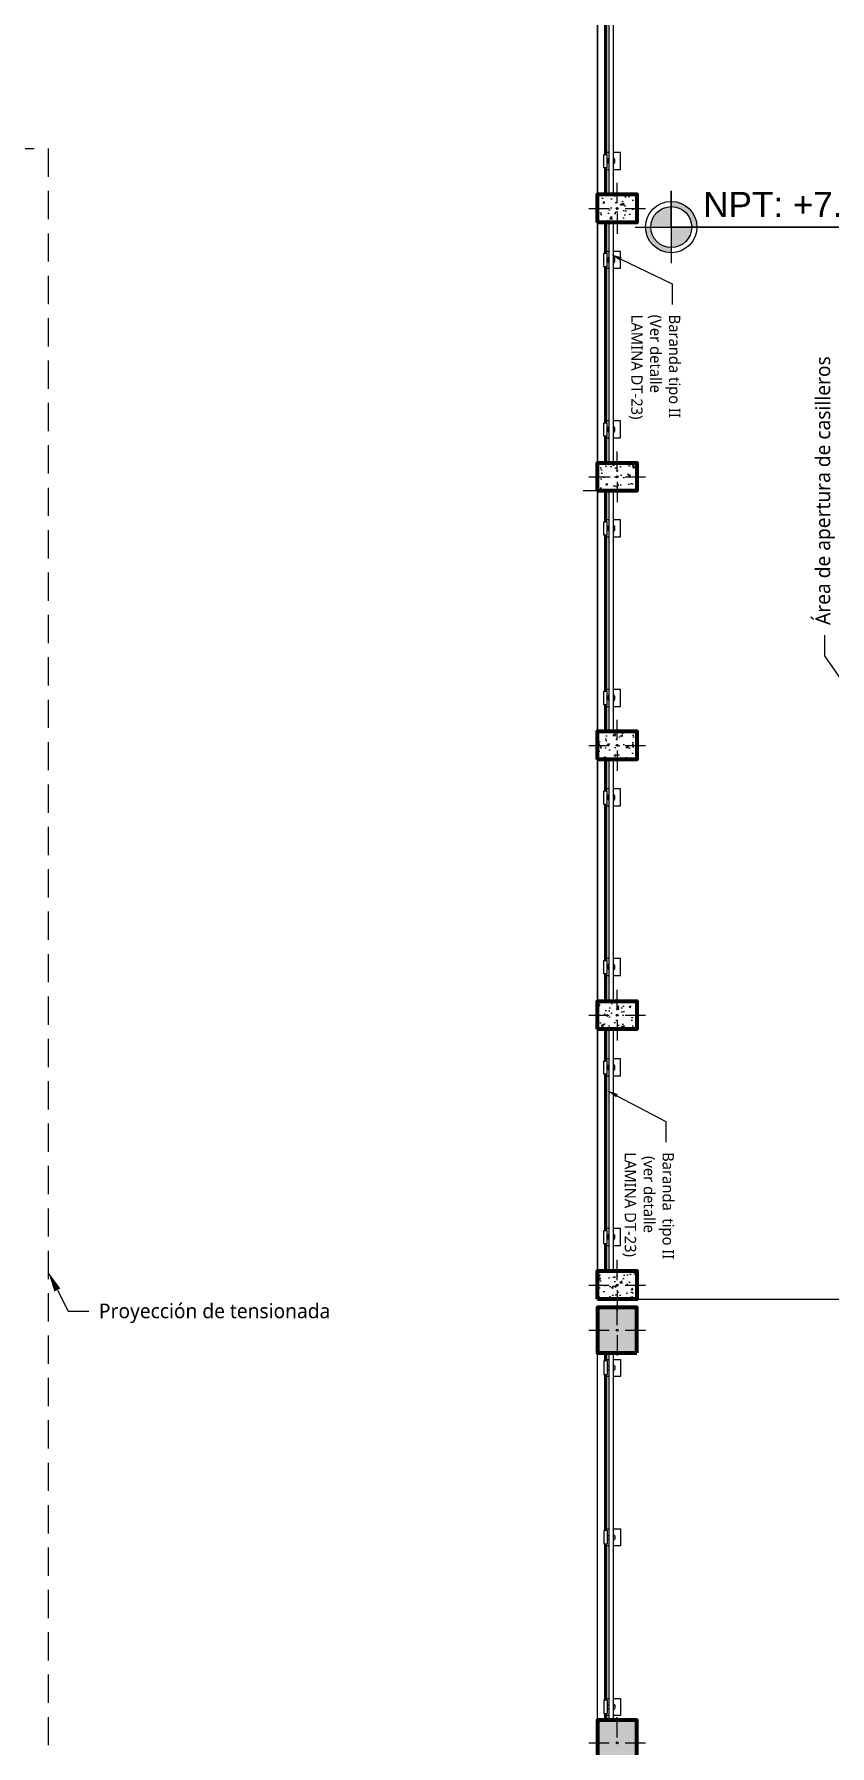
# Model space of a CAD drawing. Header units: millimetres. Extents: x 1 to 121, y 0 to 90.
# Drawn here: x 88.9 to 95.93, y 32.66 to 47.8 of the extents above; entities that cross this region are included whole.
import ezdxf
from ezdxf import colors
from ezdxf.entities.mleader import LeaderData, LeaderLine
from ezdxf.math import Vec2, Vec3

# ---------------------------------------------------------------- set-up
doc = ezdxf.new("R2010")
doc.units = ezdxf.units.MM
doc.linetypes.add('DASHED2', pattern=[0.375, 0.25, -0.125])
doc.linetypes.add('HIDDEN2', pattern=[0.1875, 0.125, -0.0625])
for name, color, linetype, lineweight in [('A-FLOR-HRAL', 11, 'Continuous', 9), ('barandas tipo 1', 200, 'Continuous', 20), ('COLUMNAS 50', 32, 'Continuous', 70), ('Cotas varias El', 253, 'Continuous', 13), ('GRAFO 0 BLANCO', 7, 'Continuous', 0), ('GRAFO01', 7, 'Continuous', 0), ('Letras El', 9, 'Continuous', 5), ('letras sr', 7, 'Continuous', 5), ('Proyeccciones', 1, 'DASHED2', 18), ('proyecciones', 1, 'DASHED2', 5), ('TEXTO 100', 7, 'Continuous', 20)]:
    doc.layers.add(name, color=color, linetype=linetype, lineweight=lineweight)
doc.styles.add('Generales', font='trebuc.ttf', dxfattribs={"height": 0.1})
doc.styles.add('JOS', font='arial.ttf', dxfattribs={"height": 1})

# ---------------------------------------------------------------- blocks, each defined once
blk = doc.blocks.new('columna pasillos')
at = {"layer": 'GRAFO 0 BLANCO'}
h = blk.add_hatch(dxfattribs=at)
h.set_pattern_fill('AR-CONC', color=256, scale=0.024, angle=-90)
h.set_pattern_definition([(320, (0, 0), (-0.015060515, -0.17214244), [0.018, -0.198]), (265, (0, 0), (0.18052611, 0.03330032), [0.0144, -0.1584]), (10.45144, (-0.00126, -0.01435), (0.1654656, -0.13884213), [0.01529765, -0.16827411]), (316.1842, (0.048, -7e-10), (-0.03972463, -0.25613792), [0.027, -0.297]), (6.63563, (0.0447, -0.02134), (0.23378846, -0.22431887), [0.02294648, -0.2524113]), (261.18416, (0.048, -7e-10), (0.23378846, -0.22431887), [0.0216, -0.2376]), (291, (0.036, -0.024), (-0.096628536, -0.14325769), [0.018, -0.198]), (236, (0.036, -0.024), (0.17403601, -0.05839568), [0.0144, -0.1584]), (341.45144, (0.02795, -0.03594), (0.07740747, -0.20165337), [0.01529765, -0.16827411]), (307.5, (0, 0), (0.079894525, -0.002918366), [0, -0.15648, 0, -0.1608, 0, -0.159]), (277.5, (0, 0), (0.09465881, -0.06313669), [0, -0.09168, 0, -0.15288, 0, -0.0606]), (237.5, (7e-10, 0.05352), (-0.005413171, -0.128117385), [0, -0.06, 0, -0.1872, 0, -0.2484]), (227.5, (1e-09, 0.07752), (0.024025194, -0.13996468), [0, -0.078, 0, -0.12432, 0, -0.1764])])
h.paths.add_polyline_path([(-235.535, 35.024), (-235.785, 35.024), (-235.785, 34.674), (-235.535, 34.674)])
h.paths.add_polyline_path([(-235.651, 34.849, -1), (-235.668, 34.849, -1)], flags=16)
at = {"layer": 'COLUMNAS 50', "color": 1, "linetype": 'Continuous', "lineweight": 9}
for p, q in [((-235.66, 35.099), (-235.66, 34.919)), ((-235.705, 34.849), (-235.885, 34.849)), ((-235.615, 34.849), (-235.435, 34.849)), ((-235.66, 34.779), (-235.66, 34.599))]:
    blk.add_line(p, q, dxfattribs=at)
at = {"layer": 'COLUMNAS 50', "linetype": 'Continuous'}
blk.add_lwpolyline([(-235.785, 35.024), (-235.535, 35.024), (-235.535, 34.674), (-235.785, 34.674)], close=True, dxfattribs=at)
at = {"layer": 'COLUMNAS 50', "color": 1, "linetype": 'Continuous', "lineweight": 9}
blk.add_circle((-235.66, 34.849), 0.00871, dxfattribs=at)
blk.add_point((-235.66, 34.849), dxfattribs=at)
blk = doc.blocks.new('Barandilla - 50 x 12mm-V29-Nivel 2')
at = {"layer": 'A-FLOR-HRAL'}
for p, q in [((-27, 93), (-88, 93)), ((-88, 93), (-88, 18)), ((-88, 18), (-88, -57)), ((34, 93), (13, 93)), ((25, 3), (25, 34)), ((27, 79), (57, 79)), ((27, 79), (27, -40)), ((57, 79), (57, -40)), ((-88, -57), (-27, -57)), ((13, -57), (34, -57)), ((57, -40), (27, -40))]:
    blk.add_line(p, q, dxfattribs=at)
for centre, radius, start, end in [((-1, 18), 39.4, 144.0345, 215.4043), ((-19, -78), 120, 93.5416, 96.3187), ((-19, -78), 120, 68.282, 74.197), ((-18, 114), 120, 285.3258, 291.1568), ((-18, 114), 120, 263.1201, 266.0119)]:
    blk.add_arc(centre, radius, start, end, dxfattribs=at)
blk = doc.blocks.new('Barandilla - 50 x 12mm-V8-Nivel 2')
at = {"layer": 'A-FLOR-HRAL'}
for p, q in [((-27, 93), (-88, 93)), ((-88, 93), (-88, 18)), ((-88, 18), (-88, -57)), ((34, 93), (13, 93)), ((25, 3), (25, 34)), ((27, 79), (57, 79)), ((27, 79), (27, -40)), ((57, 79), (57, -40)), ((-88, -57), (-27, -57)), ((13, -57), (34, -57)), ((57, -40), (27, -40))]:
    blk.add_line(p, q, dxfattribs=at)
for centre, radius, start, end in [((-1, 18), 39.4, 144.0345, 215.4043), ((-19, -78), 120, 93.584, 96.3187), ((-19, -78), 120, 68.282, 74.1525), ((-18, 114), 120, 285.3761, 291.1568), ((-18, 114), 120, 263.1201, 265.9625)]:
    blk.add_arc(centre, radius, start, end, dxfattribs=at)
blk = doc.blocks.new('Barandilla - Barandilla-594491-Nivel 2')
at = {"layer": 'A-FLOR-HRAL'}
for p, q in [((109974, 53579), (109974, 53300)), ((109982, 53579), (109982, 53300)), ((109984, 53579), (109984, 53300)), ((109992, 53579), (109992, 53300)), ((110013, 53579), (110013, 51441)), ((110053, 51441), (110053, 53579)), ((109974, 53181), (109974, 51800)), ((109982, 53181), (109982, 51800)), ((109984, 53181), (109984, 51800)), ((109992, 53181), (109992, 51800)), ((109974, 51681), (109974, 51441)), ((109982, 51681), (109982, 51441)), ((109984, 51681), (109984, 51441)), ((109992, 51681), (109992, 51441))]:
    blk.add_line(p, q, dxfattribs=at)
at = {"rotation": 180}
for name, p in [('Barandilla - 50 x 12mm-V8-Nivel 2', (110026, 53260)), ('Barandilla - 50 x 12mm-V29-Nivel 2', (110026, 51760))]:
    blk.add_blockref(name, p, dxfattribs=at)
blk = doc.blocks.new('Barandilla - 50 x 12mm-V30-Nivel 2')
at = {"layer": 'A-FLOR-HRAL'}
for p, q in [((-27, 93), (-88, 93)), ((-88, 93), (-88, 18)), ((-88, 18), (-88, -57)), ((34, 93), (13, 93)), ((25, 3), (25, 34)), ((27, 79), (57, 79)), ((27, 79), (27, -40)), ((57, 79), (57, -40)), ((-88, -57), (-27, -57)), ((13, -57), (34, -57)), ((57, -40), (27, -40))]:
    blk.add_line(p, q, dxfattribs=at)
for centre, radius, start, end in [((-1, 18), 39.4, 144.0345, 215.4043), ((-19, -78), 120, 93.5416, 96.3187), ((-19, -78), 120, 68.282, 74.197), ((-18, 114), 120, 285.3258, 291.1568), ((-18, 114), 120, 263.1201, 266.0119)]:
    blk.add_arc(centre, radius, start, end, dxfattribs=at)
blk = doc.blocks.new('Barandilla - Barandilla-594566-Nivel 2')
at = {"layer": 'A-FLOR-HRAL'}
for p, q in [((109974, 55966), (109974, 55687)), ((109982, 55966), (109982, 55687)), ((109984, 55966), (109984, 55687)), ((109992, 55966), (109992, 55687)), ((110013, 55966), (110013, 53829)), ((110053, 53829), (110053, 55966)), ((109974, 55568), (109974, 54187)), ((109982, 55568), (109982, 54187)), ((109984, 55568), (109984, 54187)), ((109992, 55568), (109992, 54187)), ((109974, 54068), (109974, 53829)), ((109982, 54068), (109982, 53829)), ((109984, 54068), (109984, 53829)), ((109992, 54068), (109992, 53829))]:
    blk.add_line(p, q, dxfattribs=at)
at = {"rotation": 180}
for name, p in [('Barandilla - 50 x 12mm-V8-Nivel 2', (110026, 55648)), ('Barandilla - 50 x 12mm-V30-Nivel 2', (110026, 54148))]:
    blk.add_blockref(name, p, dxfattribs=at)
blk = doc.blocks.new('Barandilla - 50 x 12mm-V31-Nivel 2')
at = {"layer": 'A-FLOR-HRAL'}
for p, q in [((-27, 93), (-88, 93)), ((-88, 93), (-88, 18)), ((-88, 18), (-88, -57)), ((34, 93), (13, 93)), ((25, 3), (25, 34)), ((27, 79), (57, 79)), ((27, 79), (27, -40)), ((57, 79), (57, -40)), ((-88, -57), (-27, -57)), ((13, -57), (34, -57)), ((57, -40), (27, -40))]:
    blk.add_line(p, q, dxfattribs=at)
for centre, radius, start, end in [((-1, 18), 39.4, 144.0345, 215.4043), ((-19, -78), 120, 93.5424, 96.3187), ((-19, -78), 120, 68.282, 74.1963), ((-18, 114), 120, 285.3265, 291.1568), ((-18, 114), 120, 263.1201, 266.0112)]:
    blk.add_arc(centre, radius, start, end, dxfattribs=at)
blk = doc.blocks.new('Barandilla - Barandilla-594679-Nivel 2')
at = {"layer": 'A-FLOR-HRAL'}
for p, q in [((109974, 58341), (109974, 58068)), ((109982, 58341), (109982, 58068)), ((109984, 58341), (109984, 58068)), ((109992, 58341), (109992, 58068)), ((110013, 58341), (110013, 56216)), ((110053, 56216), (110053, 58341)), ((109974, 57949), (109974, 56568)), ((109982, 57949), (109982, 56568)), ((109984, 57949), (109984, 56568)), ((109992, 57949), (109992, 56568)), ((109974, 56449), (109974, 56216)), ((109982, 56449), (109982, 56216)), ((109984, 56449), (109984, 56216)), ((109992, 56449), (109992, 56216))]:
    blk.add_line(p, q, dxfattribs=at)
at = {"rotation": 180}
for name, p in [('Barandilla - 50 x 12mm-V8-Nivel 2', (110026, 58029)), ('Barandilla - 50 x 12mm-V31-Nivel 2', (110026, 56529))]:
    blk.add_blockref(name, p, dxfattribs=at)
blk = doc.blocks.new('Barandilla - Barandilla-594743-Nivel 2')
at = {"layer": 'A-FLOR-HRAL'}
for p, q in [((109974, 60716), (109974, 60443)), ((109982, 60716), (109982, 60443)), ((109984, 60716), (109984, 60443)), ((109992, 60716), (109992, 60443)), ((110013, 60716), (110013, 58591)), ((110053, 58591), (110053, 60716)), ((109974, 60324), (109974, 58945)), ((109982, 60324), (109982, 58945)), ((109984, 60324), (109984, 58945)), ((109992, 60324), (109992, 58945)), ((109974, 58824), (109974, 58591)), ((109982, 58824), (109982, 58591)), ((109984, 58824), (109984, 58591)), ((109992, 58824), (109992, 58591))]:
    blk.add_line(p, q, dxfattribs=at)
at = {"rotation": 180}
for name, p in [('Barandilla - 50 x 12mm-V8-Nivel 2', (110026, 60404)), ('Barandilla - 50 x 12mm-V31-Nivel 2', (110026, 58904))]:
    blk.add_blockref(name, p, dxfattribs=at)
blk = doc.blocks.new('Barandilla - Barandilla-594816-Nivel 2')
at = {"layer": 'A-FLOR-HRAL'}
for p, q in [((109974, 63091), (109974, 62818)), ((109982, 63091), (109982, 62818)), ((109984, 63091), (109984, 62818)), ((109992, 63091), (109992, 62818)), ((110013, 63091), (110013, 60966)), ((110053, 60966), (110053, 63091)), ((109974, 62699), (109974, 61318)), ((109982, 62699), (109982, 61318)), ((109984, 62699), (109984, 61318)), ((109992, 62699), (109992, 61318)), ((109974, 61199), (109974, 60966)), ((109982, 61199), (109982, 60966)), ((109984, 61199), (109984, 60966)), ((109992, 61199), (109992, 60966))]:
    blk.add_line(p, q, dxfattribs=at)
at = {"rotation": 180}
for name, p in [('Barandilla - 50 x 12mm-V8-Nivel 2', (110026, 62779)), ('Barandilla - 50 x 12mm-V31-Nivel 2', (110026, 61279))]:
    blk.add_blockref(name, p, dxfattribs=at)
blk = doc.blocks.new('Barandilla - 50 x 12mm-V36-Nivel 2')
at = {"layer": 'A-FLOR-HRAL'}
for p, q in [((-27, 93), (-88, 93)), ((-88, 93), (-88, 18)), ((-88, 18), (-88, -57)), ((34, 93), (13, 93)), ((25, 3), (25, 34)), ((27, 79), (57, 79)), ((27, 79), (27, -40)), ((57, 79), (57, -40)), ((-88, -57), (-27, -57)), ((13, -57), (34, -57)), ((57, -40), (27, -40))]:
    blk.add_line(p, q, dxfattribs=at)
for centre, radius, start, end in [((-1, 18), 39.4, 144.0345, 215.4043), ((-19, -78), 120, 93.5733, 96.3187), ((-19, -78), 120, 68.282, 74.1525), ((-18, 114), 120, 285.3761, 291.1568), ((-18, 114), 120, 263.1201, 265.9778)]:
    blk.add_arc(centre, radius, start, end, dxfattribs=at)
blk = doc.blocks.new('Barandilla - 50 x 12mm-V37-Nivel 2')
at = {"layer": 'A-FLOR-HRAL'}
for p, q in [((-27, 93), (-88, 93)), ((-88, 93), (-88, 18)), ((-88, 18), (-88, -57)), ((34, 93), (13, 93)), ((25, 3), (25, 34)), ((27, 79), (57, 79)), ((27, 79), (27, -40)), ((57, 79), (57, -40)), ((-88, -57), (-27, -57)), ((13, -57), (34, -57)), ((57, -40), (27, -40))]:
    blk.add_line(p, q, dxfattribs=at)
for centre, radius, start, end in [((-1, 18), 39.4, 144.0345, 215.4043), ((-19, -78), 120, 93.584, 96.3187), ((-19, -78), 120, 68.282, 74.1716), ((-18, 114), 120, 285.3608, 291.1568), ((-18, 114), 120, 263.1201, 265.9625)]:
    blk.add_arc(centre, radius, start, end, dxfattribs=at)
blk = doc.blocks.new('Barandilla - Barandilla-595304-Nivel 2')
at = {"layer": 'A-FLOR-HRAL'}
for p, q in [((109974, 50716), (109974, 50646)), ((109982, 50716), (109982, 50646)), ((109984, 50716), (109984, 50646)), ((109992, 50716), (109992, 50646)), ((110013, 50716), (110013, 47467)), ((110053, 47467), (110053, 50716)), ((109974, 50527), (109974, 49146)), ((109982, 50527), (109982, 49146)), ((109984, 50527), (109984, 49146)), ((109992, 50527), (109992, 49146)), ((109974, 49027), (109974, 47646)), ((109982, 49027), (109982, 47646)), ((109984, 49027), (109984, 47646)), ((109992, 49027), (109992, 47646)), ((109974, 47527), (109974, 47467)), ((109982, 47527), (109982, 47467)), ((109984, 47527), (109984, 47467)), ((109992, 47527), (109992, 47467))]:
    blk.add_line(p, q, dxfattribs=at)
at = {"extrusion": (0, 0, -1), "zscale": -1}
for name, p in [('Barandilla - 50 x 12mm-V36-Nivel 2', (-110026, 50566)), ('Barandilla - 50 x 12mm-V8-Nivel 2', (-110026, 49066)), ('Barandilla - 50 x 12mm-V37-Nivel 2', (-110026, 47566))]:
    blk.add_blockref(name, p, dxfattribs=at)

msp = doc.modelspace()

# ---------------------------------------------------------------- hatches: boundary and pattern name
at = {"layer": 'GRAFO 0 BLANCO', "true_color": 0x939598}
h = msp.add_hatch(color=252, dxfattribs=at)
h.dxf.hatch_style = 1
h.paths.add_polyline_path([(93.874, 36.138), (94.224, 36.138), (94.224, 36.538), (93.874, 36.538)])
h = msp.add_hatch(color=252, dxfattribs=at)
h.dxf.hatch_style = 1
h.paths.add_polyline_path([(93.874, 32.489), (94.224, 32.489), (94.224, 32.889), (93.874, 32.889)])
at = {"layer": 'TEXTO 100', "ltscale": 1.3}
h = msp.add_hatch(color=7, dxfattribs=at)
edge = h.paths.add_edge_path()
edge.add_line((94.708, 46.097), (94.527, 46.097))
edge.add_line((94.527, 46.097), (94.527, 45.916))
edge.add_arc((94.527, 46.097), 0.181, 270, 360)
edge = h.paths.add_edge_path()
edge.add_arc((94.527, 46.097), 0.181, 90, 180)
edge.add_line((94.346, 46.097), (94.527, 46.097))
edge.add_line((94.527, 46.097), (94.527, 46.278))
edge = h.paths.add_edge_path()
edge.add_line((94.527, 46.324), (94.527, 46.278))
edge.add_arc((94.527, 46.097), 0.181, 0, 90, ccw=False)
edge.add_line((94.708, 46.097), (94.754, 46.097))
edge.add_arc((94.527, 46.097), 0.227, 0, 90)
msp.add_hatch(color=7, dxfattribs=at).paths.add_polyline_path([(94.346, 46.097), (94.3, 46.097, 0.414214), (94.527, 45.87), (94.527, 45.916, -0.414214)])

# ---------------------------------------------------------------- linework, layer by layer
at = {"layer": 'barandas tipo 1'}
for p, q in [((93.874, 41.388), (93.874, 39.25)), ((93.874, 39), (93.874, 36.863))]:
    msp.add_line(p, q, dxfattribs=at)
at = {"layer": 'COLUMNAS 50', "color": 1, "linetype": 'Continuous', "lineweight": 9}
for p, q in [((94.049, 36.383), (94.049, 36.563)), ((93.799, 36.338), (93.979, 36.338)), ((94.049, 36.293), (94.049, 36.113)), ((94.119, 36.338), (94.299, 36.338)), ((94.049, 32.734), (94.049, 32.914)), ((93.799, 32.689), (93.979, 32.689)), ((94.119, 32.689), (94.299, 32.689))]:
    msp.add_line(p, q, dxfattribs=at)
at = {"layer": 'COLUMNAS 50', "linetype": 'Continuous'}
for points in [[(94.224, 36.138), (94.224, 36.538), (93.874, 36.538), (93.874, 36.138)], [(94.224, 32.489), (94.224, 32.889), (93.874, 32.889), (93.874, 32.489)]]:
    msp.add_lwpolyline(points, close=True, dxfattribs=at)
at = {"layer": 'COLUMNAS 50', "color": 1, "linetype": 'Continuous', "lineweight": 9}
for centre in [(94.049, 36.338), (94.049, 32.689)]:
    msp.add_circle(centre, 0.00871, dxfattribs=at)
for p in [(94.049, 36.338), (94.049, 32.689)]:
    msp.add_point(p, dxfattribs=at)
at = {"layer": 'Cotas varias El'}
msp.add_lwpolyline([(94.224, 36.613), (97.174, 36.613)], dxfattribs=at)
at = {"layer": 'GRAFO 0 BLANCO'}
for p, q in [((93.874, 36.863), (93.874, 65.163)), ((93.874, 32.889), (93.874, 36.138))]:
    msp.add_line(p, q, dxfattribs=at)
at = {"layer": 'GRAFO01'}
msp.add_line((93.874, 58.263), (93.874, 36.863), dxfattribs=at)
at = {"layer": 'Proyeccciones'}
msp.add_lwpolyline([(59.019, 46.791), (89.019, 46.791), (89.019, 26.916), (59.019, 26.916)], close=True, dxfattribs=at)
at = {"layer": 'proyecciones', "linetype": 'HIDDEN2'}
msp.add_line((93.874, 43.763), (93.724, 43.763), dxfattribs=at)
at = {"layer": 'TEXTO 100', "color": 7, "ltscale": 1.3}
msp.add_lwpolyline([(94.207, 46.097), (96.537, 46.097), (94.527, 46.097), (94.527, 46.417), (94.527, 45.777)], dxfattribs=at)
for radius in [0.227, 0.181]:
    msp.add_circle((94.527, 46.097), radius, dxfattribs=at)

# ---------------------------------------------------------------- block references
at = {"layer": 'A-FLOR-HRAL', "xscale": 0.001, "yscale": 0.001, "zscale": 0.001}
for name in ['Barandilla - Barandilla-594816-Nivel 2', 'Barandilla - Barandilla-594743-Nivel 2', 'Barandilla - Barandilla-594679-Nivel 2', 'Barandilla - Barandilla-594566-Nivel 2', 'Barandilla - Barandilla-594491-Nivel 2', 'Barandilla - Barandilla-595304-Nivel 2']:
    msp.add_blockref(name, (-16.037, -14.579), dxfattribs=at)
at = {"layer": 'COLUMNAS 50', "rotation": 89.99999999999999}
for p in [(128.898, 281.922), (128.898, 281.922), (128.898, 279.547), (128.898, 279.547), (128.898, 277.172), (128.898, 277.172), (128.898, 274.785), (128.898, 274.785), (128.898, 272.397), (128.898, 272.397)]:
    msp.add_blockref('columna pasillos', p, dxfattribs=at)

# ---------------------------------------------------------------- texts
at = {"layer": 'GRAFO01', "style": 'JOS'}
msp.add_text('NPT: +7.18', height=0.2218, rotation=0, dxfattribs=at).set_placement((94.81, 46.186))

# ---------------------------------------------------------------- leaders
at = {"layer": 'Letras El'}
ml = msp.add_multileader_mtext('Standard', dxfattribs=at)
ml.set_content('{\\H0.86957x;Baranda tipo II\\P(Ver detalle\\PLAMINA DT-23) } ', color=256, style='Generales')
ml.set_leader_properties()
ml.build(insert=Vec2(0, 0))
ml.multileader.update_dxf_attribs({"text_right_attachment_type": 6, "dogleg_length": 0.36, "arrow_head_size": 0.1})
ctx = ml.context
ctx.base_point, ctx.char_height, ctx.arrow_head_size, ctx.landing_gap_size, ctx.plane_origin, ctx.plane_x_axis, ctx.plane_y_axis = Vec3(94.535, 45.412), 0.115, 0.1, 0.09, Vec3(94.718, 45.92), Vec3(0, -1), Vec3(1, 0)
ctx.right_attachment = 6
notes = []
notes.append((ctx, [(0, (1, 1, 0), (94.535, 45.595), (0, -1), 0.183, [(0, [(93.992, 45.857)], 0, [])])]))
ctx.mtext.insert, ctx.mtext.text_direction, ctx.mtext.rotation, ctx.mtext.flow_direction = Vec3(94.607, 45.322), Vec3(0, -1), 4.712389, 5
ml = msp.add_multileader_mtext('Standard', dxfattribs=at)
ml.set_content('{\\H0.86957x;Baranda  tipo II\\P (ver detalle\\PLAMINA DT-23)} ', color=256, style='Generales')
ml.set_leader_properties()
ml.build(insert=Vec2(0, 0))
ml.multileader.update_dxf_attribs({"text_right_attachment_type": 6, "dogleg_length": 0.36, "arrow_head_size": 0.1})
ctx = ml.context
ctx.base_point, ctx.char_height, ctx.arrow_head_size, ctx.landing_gap_size, ctx.plane_origin, ctx.plane_x_axis, ctx.plane_y_axis = Vec3(94.478, 38.003), 0.115, 0.1, 0.09, Vec3(94.163, 38.844), Vec3(0, -1), Vec3(1, 0)
ctx.right_attachment = 6
notes.append((ctx, [(0, (1, 1, 0), (94.478, 38.185), (0, -1), 0.183, [(0, [(93.959, 38.459)], 0, [])])]))
ctx.mtext.insert, ctx.mtext.text_direction, ctx.mtext.rotation, ctx.mtext.flow_direction = Vec3(94.55, 37.913), Vec3(0, -1), 4.712389, 5
at = {"layer": 'letras sr'}
ml = msp.add_multileader_mtext('Standard', dxfattribs=at)
ml.set_content('Área de apertura de casilleros', color=256, style='Generales')
ml.set_leader_properties()
ml.build(insert=Vec2(0, 0))
ml.multileader.update_dxf_attribs({"text_right_attachment_type": 6, "dogleg_length": 0.36, "arrow_head_size": 0.1})
ctx = ml.context
ctx.base_point, ctx.char_height, ctx.arrow_head_size, ctx.landing_gap_size, ctx.plane_origin, ctx.plane_x_axis, ctx.plane_y_axis = Vec3(95.886, 42.487), 0.13, 0.1, 0.09, Vec3(95.357, 41.926), Vec3(0, 1), Vec3(-1, 0)
ctx.right_attachment = 6
notes.append((ctx, [(0, (1, 1, 0), (95.886, 42.305), (0, 1), 0.183, [(0, [(96.087, 42.01)], 0, [])])]))
ctx.mtext.insert, ctx.mtext.text_direction, ctx.mtext.rotation, ctx.mtext.width, ctx.mtext.flow_direction = Vec3(95.802, 42.577), Vec3(0, 1), 1.570796, 2.97828, 5
ml = msp.add_multileader_mtext('Standard', dxfattribs=at)
ml.set_content('Proyección de tensionada', color=256, style='Generales')
ml.set_leader_properties()
ml.build(insert=Vec2(0, 0))
ml.multileader.update_dxf_attribs({"text_right_attachment_type": 6, "dogleg_length": 0.36, "arrow_head_size": 0.18})
ctx = ml.context
ctx.base_point, ctx.char_height, ctx.arrow_head_size, ctx.landing_gap_size, ctx.plane_origin = Vec3(89.378, 36.508), 0.13, 0.18, 0.09, Vec3(88.308, 37.19)
ctx.right_attachment = 6
notes.append((ctx, [(1, (1, 1, 0), (89.195, 36.508), (1, 0), 0.183, [(0, [(89.019, 36.854)], 0, [])])]))
ctx.mtext.insert, ctx.mtext.rotation, ctx.mtext.width, ctx.mtext.flow_direction = Vec3(89.468, 36.574), 6.283185, 1.98102, 5
for ctx, leaders in notes:
    for number, flags, end, landing, length, lines in leaders:
        leader = LeaderData()
        leader.index, (leader.has_last_leader_line, leader.has_dogleg_vector, leader.attachment_direction) = number, flags
        leader.last_leader_point, leader.dogleg_vector, leader.dogleg_length = Vec3(end), Vec3(landing), length
        for number, points, colour, breaks in lines:
            line = LeaderLine()
            line.index, line.vertices, line.color, line.breaks = number, Vec3.list(points), colors.encode_raw_color(colour), breaks
            leader.lines.append(line)
        ctx.leaders.append(leader)

doc.saveas('drawing.dxf')
